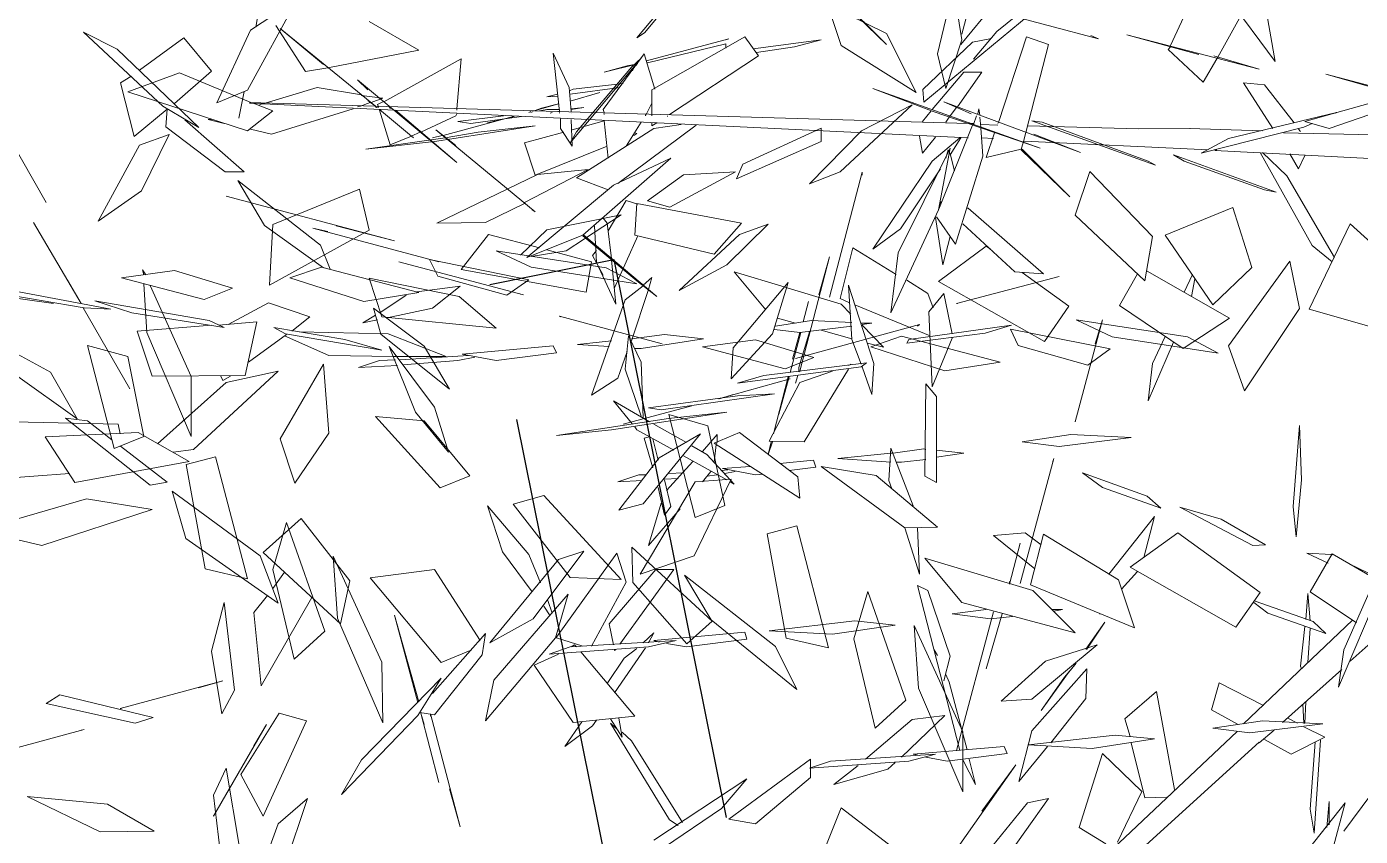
# Model space of a CAD drawing. Header units: metres. Extents: x 42 to 199, y -121 to 268.
# Drawn here: x 102.768 to 103.294, y -51.753 to -51.433 of the extents above; entities that cross this region are included whole.
import ezdxf

# ---------------------------------------------------------------- set-up
doc = ezdxf.new("R2010")
doc.units = ezdxf.units.M
doc.header["$LTSCALE"] = 0.3
doc.linetypes.add('HIDDEN', pattern=[0.375, 0.25, -0.125])
doc.layers.get('0').update_dxf_attribs({"color": 8})
doc.layers.add('A-Hidden-Above', color=8, linetype='HIDDEN')
doc.layers.add('A-LANDSCAPE', color=8, linetype='Continuous', lineweight=5)
doc.layers.add('DA HOUSE ARCH LAYOUT', color=8, linetype='Continuous', lineweight=9)

# ---------------------------------------------------------------- blocks, each defined once
blk = doc.blocks.new('02PTRX29')
at = {"color": 8, "linetype": 'Continuous', "transparency": 33554572}
for p, q in [((0.17553, 0.02151), (0.19204, 0.03795)), ((0.11803, 0.03567), (0.12467, 0.02138)), ((0.11689, 0.0334), (0.10589, 0.01847)), ((0.16357, 0.03213), (0.16206, 0.02239)), ((0.18615, 0.02872), (0.17553, 0.02353)), ((0.18369, 0.02138), (0.18615, 0.02872)), ((0.10589, 0.01847), (0.10759, 0.02834)), ((0.11613, 0.01923), (0.11196, 0.02682)), ((0.1556, 0.02733), (0.13758, 0.02252)), ((0.15826, 0.02631), (0.16224, 0.02151)), ((0.16206, 0.0234), (0.16111, 0.02695)), ((0.16642, 0.01986), (0.16452, 0.02783)), ((0.18065, 0.02644), (0.17553, 0.02151)), ((0.26832, 0.02568), (0.2594, 0.02049)), ((0.26718, 0.0105), (0.28426, 0.02442)), ((0.28426, 0.02442), (0.27648, 0.01796)), ((0.27971, 0.0167), (0.28502, 0.02492)), ((0.13245, 0.02328), (0.10873, 0.01708)), ((0.11955, 0.01974), (0.13245, 0.02328)), ((0.13758, 0.02252), (0.1389, 0.02315)), ((0.14649, 0.02151), (0.15048, 0.0229)), ((0.15048, 0.0229), (0.15541, 0.00772)), ((0.16206, 0.02239), (0.1649, 0.01366)), ((0.17553, 0.02353), (0.17021, 0.0129)), ((0.19944, 0.02075), (0.18729, 0.02239)), ((0.18729, 0.02239), (0.19204, 0.02113)), ((0.20096, 0.0229), (0.19849, 0.01948)), ((0.21765, 0.01341), (0.20096, 0.0229)), ((0.2038, 0.02252), (0.20437, 0.02239)), ((0.2186, 0.0186), (0.2038, 0.02252)), ((0.21841, 0.01822), (0.20437, 0.02163)), ((0.20437, 0.02163), (0.20437, 0.02087)), ((0.10873, 0.01708), (0.11689, 0.01948)), ((0.11632, 0.01898), (0.11613, 0.01923)), ((0.12505, 0.02062), (0.11879, 0.0148)), ((0.12505, 0.02062), (0.12467, 0.02113)), ((0.15105, 0.00392), (0.14649, 0.02151)), ((0.1649, 0.01366), (0.16642, 0.01986)), ((0.17021, 0.0129), (0.18369, 0.02138)), ((0.19204, 0.02113), (0.19887, 0.02011)), ((0.19849, 0.01948), (0.21443, 0.00898)), ((0.21709, 0.01354), (0.21898, 0.01986)), ((0.22638, 0.00987), (0.21898, 0.01986)), ((0.2353, 0.01999), (0.23246, 0.01379)), ((0.23416, 0.00949), (0.2353, 0.01999)), ((0.2594, 0.02049), (0.27572, 0.01733)), ((0.11879, 0.0148), (0.11632, 0.01898)), ((0.22012, 0.01809), (0.22202, 0.01771)), ((0.22619, 0.01657), (0.22012, 0.01809)), ((0.22031, 0.01784), (0.22069, 0.01784)), ((0.22069, 0.01784), (0.22107, 0.01683)), ((0.22202, 0.01771), (0.22619, 0.01657)), ((0.25257, 0.00999), (0.25181, 0.01898)), ((0.25181, 0.01898), (0.26566, 0.01126)), ((0.27572, 0.01733), (0.27971, 0.0167)), ((0.07571, 0.01063), (0.09678, 0.01619)), ((0.09678, 0.01619), (0.08881, 0.01392)), ((0.11158, 0.01467), (0.10627, 0.00645)), ((0.11158, 0.01467), (0.10778, 0.0143)), ((0.16168, 0.01657), (0.15845, 0.01657)), ((0.15845, 0.01657), (0.16281, 0.01037)), ((0.16737, 0.00987), (0.16168, 0.01657)), ((0.22278, 0.01455), (0.2317, 0.01354)), ((0.25257, 0.00038), (0.27041, 0.01518)), ((0.27041, 0.01518), (0.26851, 0.01341)), ((0.28919, 0.01101), (0.30229, 0.01645)), ((0.31159, 0.01303), (0.30229, 0.01645)), ((0.3262, -0.00683), (0.33891, 0.01543)), ((0.10057, 0.00772), (0.08349, 0.01252)), ((0.10247, 0.00746), (0.10778, 0.0143)), ((0.17799, 0.01366), (0.14801, 0.00291)), ((0.16718, 0.00949), (0.17799, 0.01366)), ((0.21765, 0.00873), (0.21765, 0.01341)), ((0.22335, 0.01379), (0.23227, 0.01265)), ((0.23227, 0.01139), (0.22695, 0.0129)), ((0.23227, 0.01328), (0.2317, 0.01354)), ((0.23246, 0.01379), (0.23208, 0.00949)), ((0.23454, 0.01265), (0.23644, 0.01214)), ((0.23644, 0.01214), (0.23454, 0.01227)), ((0.26642, 0.01189), (0.2668, 0.01202)), ((0.2668, 0.01202), (0.26965, 0.0124)), ((0.26965, 0.01252), (0.27762, 0.01379)), ((0.26965, 0.0124), (0.26965, 0.01252)), ((0.28692, 0.01101), (0.27762, 0.01379)), ((0.29014, 0.00607), (0.31159, 0.01303)), ((0.09621, 0.00645), (0.08444, 0.0105)), ((0.16528, 0.01126), (0.1408, 0.00215)), ((0.15902, 0.00999), (0.15883, 0.00886)), ((0.15921, 0.00911), (0.15902, 0.00999)), ((0.16035, 0.00911), (0.16528, 0.01126)), ((0.16092, 0.00734), (0.28976, 0.01113)), ((0.28976, 0.01101), (0.16092, 0.00481)), ((0.16281, 0.01037), (0.163, 0.01025)), ((0.163, 0.01025), (0.16414, 0.00873)), ((0.16908, 0.00772), (0.16756, 0.00961)), ((0.2186, 0.00911), (0.21765, 0.01101)), ((0.22619, 0.00936), (0.22638, 0.00987)), ((0.2298, 0.01025), (0.23208, 0.00987)), ((0.23208, 0.00999), (0.2298, 0.01025)), ((0.23644, 0.00987), (0.23416, 0.00987)), ((0.23416, 0.00987), (0.23416, 0.00949)), ((0.23435, 0.01088), (0.23739, 0.01012)), ((0.23872, 0.00961), (0.23435, 0.01088)), ((0.23777, 0.00961), (0.23644, 0.00987)), ((0.23739, 0.01012), (0.23872, 0.00961)), ((0.25257, 0.00987), (0.25257, 0.00999)), ((0.25257, 0.00974), (0.25257, 0.00987)), ((0.25788, 0.00493), (0.26358, 0.00974)), ((0.26642, 0.00987), (0.26035, 0.00481)), ((0.26434, 0.01012), (0.26434, 0.01025)), ((0.26453, 0.01012), (0.26434, 0.01012)), ((0.26472, 0.01025), (0.26453, 0.01012)), ((0.26642, 0.00974), (0.26453, 0.00354)), ((0.26585, 0.01189), (0.26642, 0.01189)), ((0.26585, 0.01189), (0.26794, 0.01113)), ((0.26585, 0.01126), (0.2668, 0.01075)), ((0.26661, 0.01037), (0.2668, 0.01075)), ((0.26661, 0.01037), (0.26661, 0.01025)), ((0.26699, 0.01025), (0.26661, 0.01037)), ((0.26718, 0.01037), (0.26699, 0.01025)), ((0.26851, 0.01151), (0.26718, 0.0105)), ((0.26718, 0.0105), (0.26718, 0.01037)), ((0.26984, 0.0105), (0.26813, 0.01113)), ((0.27003, 0.0105), (0.26984, 0.0105)), ((0.27041, 0.01037), (0.27003, 0.0105)), ((0.27117, 0.00999), (0.28578, 0.00544)), ((0.28559, 0.00961), (0.28881, 0.01088)), ((0.28559, 0.00961), (0.29014, 0.00607)), ((0.2873, 0.01088), (0.28692, 0.01101)), ((0.28749, 0.01088), (0.2873, 0.01088)), ((0.28806, 0.01063), (0.28749, 0.01088)), ((0.28881, 0.01088), (0.28919, 0.01101)), ((0.09488, 0.00936), (0.09507, 0.00923)), ((0.09488, 0.00936), (0.11424, 0.00468)), ((0.09621, 0.00645), (0.10057, 0.00772)), ((0.10076, 0.0067), (0.09924, 0.00734)), ((0.14953, 0.00784), (0.12733, -0.00013)), ((0.12866, 0.00063), (0.14763, 0.00759)), ((0.14763, 0.00759), (0.14953, 0.00784)), ((0.14801, 0.00291), (0.16718, 0.00949)), ((0.15541, 0.00772), (0.1556, 0.00734)), ((0.15864, 0.00721), (0.1556, 0.00708)), ((0.15864, 0.0067), (0.15883, 0.00848)), ((0.1594, 0.00873), (0.15997, 0.00721)), ((0.15997, 0.00721), (0.16016, 0.00734)), ((0.16016, 0.00734), (0.15997, 0.00734)), ((0.15997, 0.00734), (0.16054, 0.00734)), ((0.15997, 0.00721), (0.16016, 0.00708)), ((0.16054, 0.00734), (0.16073, 0.00746)), ((0.16414, 0.00873), (0.16433, 0.00848)), ((0.16433, 0.00848), (0.1649, 0.00759)), ((0.21234, 0.00721), (0.21728, 0.00645)), ((0.21481, 0.00873), (0.21481, 0.0086)), ((0.21671, 0.00746), (0.21765, 0.00696)), ((0.21765, 0.00696), (0.21765, 0.00746)), ((0.21879, 0.00886), (0.2186, 0.00911)), ((0.21879, 0.00873), (0.21879, 0.00886)), ((0.22221, 0.00329), (0.21955, 0.00759)), ((0.22619, 0.00784), (0.22543, 0.00114)), ((0.22619, 0.00911), (0.22619, 0.00898)), ((0.23189, 0.0062), (0.22619, 0.00784)), ((0.23208, 0.0081), (0.23189, 0.00329)), ((0.23208, 0.00923), (0.23208, 0.00923)), ((0.23397, 0.00645), (0.23397, 0.00822)), ((0.23416, 0.00949), (0.23435, 0.00949)), ((0.23416, 0.00923), (0.23416, 0.00936)), ((0.23549, 0.00936), (0.23587, 0.00923)), ((0.23891, 0.00949), (0.23929, 0.00936)), ((0.23929, 0.00949), (0.23967, 0.00936)), ((0.241, 0.0086), (0.2501, 0.00734)), ((0.24232, 0.0086), (0.24707, 0.00746)), ((0.24251, 0.0086), (0.25504, 0.00519)), ((0.25238, 0.00772), (0.24422, 0.00873)), ((0.2501, 0.00734), (0.25238, 0.00772)), ((0.25276, 0.00873), (0.25257, 0.00911)), ((0.25276, 0.00873), (0.25902, 0.00582)), ((0.29432, 0.00734), (0.29716, 0.0081)), ((0.29716, 0.0081), (0.29659, 0.0081)), ((0.00873, 0.00354), (0.10437, 0.00569)), ((0.11917, 0.00202), (0.10076, 0.0067)), ((0.10133, 0.00595), (0.10171, 0.00633)), ((0.10816, 0.00607), (0.12126, 0.00645)), ((0.12108, 0.00645), (0.13034, 0.00641)), ((0.15029, 0.00696), (0.13034, 0.00641)), ((0.1408, 0.00215), (0.14915, 0.00544)), ((0.15617, 0.00569), (0.15769, 0.00127)), ((0.15636, 0.00468), (0.15845, 0.00481)), ((0.15826, 0.00152), (0.15864, 0.00658)), ((0.16016, 0.00708), (0.16604, -0.00772)), ((0.16414, 0.00177), (0.16224, 0.00481)), ((0.16243, 0.00481), (0.16737, 0.00063)), ((0.1668, 0.00493), (0.16908, 0.00202)), ((0.16965, 0.00506), (0.16908, 0.00202)), ((0.20968, 0.00708), (0.22373, -0.00342)), ((0.23113, -0.0024), (0.21728, 0.00645)), ((0.22069, 0.00569), (0.22031, 0.00557)), ((0.22031, 0.00557), (0.22088, 0.00519)), ((0.23397, 0.00645), (0.23189, 0.00329)), ((0.2334, 0.00582), (0.24043, 0.00392)), ((0.23853, 0.00696), (0.25694, 0.00405)), ((0.23853, 0.00696), (0.24878, 0.00582)), ((0.25637, 0.0062), (0.23853, -0.00848)), ((0.25466, 0.00481), (0.24878, 0.00582)), ((0.25788, 0.00493), (0.25257, 0.00038)), ((0.25276, 0.00342), (0.25637, 0.0062)), ((0.26889, 0.00278), (0.25466, 0.00481)), ((0.25504, 0.00519), (0.25523, 0.00519)), ((0.25523, 0.00519), (0.25694, 0.00481)), ((0.26073, 0.00506), (0.25921, 0.00582)), ((0.26453, 0.00354), (0.26073, 0.00506)), ((0.28578, 0.00544), (0.28957, 0.00633)), ((0.1167, 0.00253), (0.01101, -0.00304)), ((0.11424, 0.00468), (0.11917, 0.00202)), ((0.11632, 0.00266), (0.1167, 0.00253)), ((0.15086, 0.00417), (0.11784, 0.00266)), ((0.15124, 0.00278), (0.1427, -0.00582)), ((0.1427, -0.00582), (0.15143, 0.00266)), ((0.15105, 0.00392), (0.15143, 0.00278)), ((0.15143, 0.00266), (0.15124, 0.00278)), ((0.15143, 0.00278), (0.15769, 0.00127)), ((0.16623, -0.0081), (0.16414, 0.00291)), ((0.16414, 0.00291), (0.17344, -0.01581)), ((0.16433, 0.00228), (0.16452, 0.00266)), ((0.16452, 0.00266), (0.1649, 0.00114)), ((0.23853, -0.0019), (0.22562, 0.00329)), ((0.23853, -0.0019), (0.24043, 0.00392)), ((0.26889, 0.00278), (0.25712, 0.00405)), ((0.10854, 0.00215), (0.09924, -0.01455)), ((0.10057, 0.00164), (0.10171, -0.00076)), ((0.10171, -0.00076), (0.10323, 0.0019)), ((0.10816, 0.00215), (0.1038, -0.00202)), ((0.1241, 0.00177), (0.1057, -0.00493)), ((0.10778, -0.00455), (0.12221, 0.00063)), ((0.12221, 0.00063), (0.1241, 0.00177)), ((0.12733, -0.00013), (0.12866, 0.00063)), ((0.15826, 0.00152), (0.16319, -0.0143)), ((0.16338, -0.00114), (0.16414, 0.0019)), ((0.16414, 0.0019), (0.16433, 0.00228)), ((0.16737, 0.00063), (0.17799, -0.01518)), ((0.21424, 0.00114), (0.22999, -0.01265)), ((0.21424, 0.00114), (0.22449, -0.00367)), ((-0.48256, -0.00038), (-0.46757, -0.01834)), ((-0.4689, -0.01746), (-0.4818, -0.00202)), ((0.09526, -0.0167), (0.1038, -0.00202)), ((0.1279, -0.0129), (0.13909, -0.00127)), ((0.14175, -0.00911), (0.13909, -0.00127)), ((0.17306, -0.01151), (0.16585, -0.00076)), ((0.18578, -0.02378), (0.17989, -0.00139)), ((0.17989, -0.00139), (0.17989, -0.0019)), ((0.24043, -0.00683), (0.22904, -0.00089)), ((0.22904, -0.00089), (0.23815, -0.00177)), ((0.25618, -0.0105), (0.23815, -0.00177)), ((0.23815, -0.00177), (0.23853, -0.0019)), ((0.1057, -0.00493), (0.10778, -0.00455)), ((0.22449, -0.00367), (0.24005, -0.0167)), ((0.22543, -0.00455), (0.23113, -0.0024)), ((0.26832, -0.01177), (0.27003, -0.00443)), ((0.27003, -0.00443), (0.28559, -0.01075)), ((-0.53209, -0.0172), (-0.5467, -0.00531)), ((0.16585, -0.0067), (0.16566, -0.0067)), ((0.16585, -0.00708), (0.16585, -0.0067)), ((0.16585, -0.00708), (0.16585, -0.00708)), ((0.22031, -0.00696), (0.20153, -0.0105)), ((0.22012, -0.00708), (0.22221, -0.00645)), ((0.22069, -0.01265), (0.22031, -0.00696)), ((0.22221, -0.00645), (0.22543, -0.01189)), ((0.24043, -0.00696), (0.24745, -0.01037)), ((0.26377, -0.01366), (0.29394, -0.00569)), ((0.11348, -0.00772), (0.11006, -0.01847)), ((0.12562, -0.01265), (0.11348, -0.00772)), ((0.14175, -0.00911), (0.12923, -0.02087)), ((0.14744, -0.01961), (0.16092, -0.00784)), ((0.16092, -0.00784), (0.16111, -0.00784)), ((0.16661, -0.00936), (0.16319, -0.0143)), ((0.16547, -0.01796), (0.1668, -0.00949)), ((0.16604, -0.00772), (0.16623, -0.0081)), ((0.17477, -0.02657), (0.16623, -0.0081)), ((0.23853, -0.00848), (0.2391, -0.0081)), ((-0.54328, -0.00974), (-0.51899, -0.02986)), ((-0.39831, -0.01695), (-0.40666, -0.01139)), ((-0.39774, -0.0277), (-0.40666, -0.01139)), ((-0.40039, -0.00961), (-0.39926, -0.01645)), ((0.08558, -0.01683), (0.09241, -0.01063)), ((0.09241, -0.01063), (0.09981, -0.02593)), ((0.16187, -0.01063), (0.15257, -0.01923)), ((0.17799, -0.01518), (0.17306, -0.01151)), ((0.20153, -0.0105), (0.20646, -0.01607)), ((0.22562, -0.0105), (0.22487, -0.01683)), ((0.22638, -0.00961), (0.22562, -0.0105)), ((0.22752, -0.01758), (0.2279, -0.01101)), ((0.25618, -0.0105), (0.24745, -0.01037)), ((0.27838, -0.01139), (0.2558, -0.01746)), ((0.26377, -0.01366), (0.2742, -0.01101)), ((0.28616, -0.02163), (0.26832, -0.01177)), ((0.27572, -0.01202), (0.27838, -0.01139)), ((0.28559, -0.01075), (0.28616, -0.02163)), ((0.31994, -0.02492), (0.32847, -0.01037)), ((0.11708, -0.02517), (0.12562, -0.01265)), ((0.12923, -0.02087), (0.1279, -0.0129)), ((0.16414, -0.0129), (0.16547, -0.01796)), ((0.20646, -0.01607), (0.22069, -0.01265)), ((0.21671, -0.02366), (0.2298, -0.01265)), ((0.2243, -0.02214), (0.22012, -0.01278)), ((0.22999, -0.01278), (0.22031, -0.02087)), ((0.22999, -0.01265), (0.24005, -0.0167)), ((0.24688, -0.01252), (0.23777, -0.01493)), ((0.25181, -0.01885), (0.24688, -0.01252)), ((0.09924, -0.01455), (0.09564, -0.01746)), ((0.15693, -0.01518), (0.15769, -0.01467)), ((0.16623, -0.021), (0.15769, -0.01467)), ((0.17344, -0.01581), (0.17477, -0.02657)), ((0.17382, -0.01974), (0.1816, -0.01493)), ((0.18388, -0.02404), (0.1816, -0.01493)), ((0.19109, -0.03707), (0.18578, -0.01657)), ((0.18578, -0.01657), (0.18767, -0.0234)), ((0.22828, -0.01632), (0.22638, -0.01986)), ((0.22828, -0.01632), (0.22752, -0.01543)), ((0.23644, -0.01531), (0.22847, -0.01746)), ((-0.52791, -0.02214), (-0.53209, -0.0172)), ((-0.52772, -0.0191), (-0.53114, -0.01847)), ((-0.5188, -0.02758), (-0.52772, -0.0191)), ((-0.46757, -0.01834), (-0.4689, -0.01746)), ((-0.39223, -0.02998), (-0.39831, -0.01695)), ((-0.38635, -0.01834), (-0.39129, -0.02429)), ((-0.37838, -0.02416), (-0.38635, -0.01834)), ((-0.36832, -0.01733), (-0.38256, -0.03061)), ((-0.3744, -0.02037), (-0.36832, -0.01733)), ((0.10152, -0.02581), (0.10323, -0.01733)), ((0.10323, -0.01733), (0.11424, -0.03251)), ((0.11006, -0.01847), (0.11708, -0.02517)), ((0.12885, -0.0191), (0.11405, -0.02758)), ((0.22487, -0.01708), (0.22411, -0.02505)), ((0.22411, -0.02505), (0.22752, -0.01758)), ((0.22487, -0.01683), (0.22487, -0.01708)), ((0.22847, -0.01746), (0.22942, -0.0229)), ((0.22942, -0.0229), (0.25181, -0.01885)), ((0.24062, -0.0234), (0.26301, -0.01746)), ((-0.38901, -0.03441), (-0.3744, -0.02037)), ((0.12088, -0.02366), (0.12031, -0.02049)), ((0.12221, -0.0229), (0.12069, -0.01974)), ((0.13378, -0.0253), (0.13055, -0.01961)), ((0.15124, -0.01936), (0.14289, -0.02543)), ((0.163, -0.02492), (0.1446, -0.02011)), ((0.16623, -0.021), (0.14725, -0.03175)), ((0.14744, -0.01961), (0.15257, -0.01923)), ((0.17192, -0.02075), (0.16813, -0.02315)), ((0.19602, -0.03036), (0.19318, -0.02113)), ((0.19318, -0.02113), (0.20304, -0.03289)), ((0.19374, -0.02201), (0.20285, -0.01923)), ((0.20285, -0.01923), (0.19716, -0.02606)), ((0.22031, -0.02087), (0.21671, -0.02366)), ((0.21822, -0.02239), (0.21765, -0.02024)), ((0.21765, -0.02024), (0.21917, -0.02163)), ((0.26832, -0.02037), (0.25219, -0.02366)), ((0.26604, -0.02733), (0.26832, -0.02037)), ((0.35352, -0.01986), (0.31937, -0.02568)), ((0.3224, -0.02075), (0.31994, -0.02492)), ((-0.46662, -0.02353), (-0.46833, -0.02201)), ((-0.46833, -0.02201), (-0.45561, -0.03719)), ((-0.45675, -0.03517), (-0.46662, -0.02353)), ((0.16376, -0.03036), (0.16528, -0.02315)), ((0.16794, -0.02644), (0.16528, -0.02315)), ((0.16813, -0.02315), (0.16718, -0.02568)), ((0.17781, -0.03567), (0.18236, -0.02163)), ((0.18236, -0.02163), (0.18179, -0.03137)), ((0.18369, -0.02505), (0.19337, -0.02214)), ((0.19337, -0.02214), (0.19374, -0.02201)), ((0.21822, -0.02239), (0.22126, -0.03163)), ((0.21917, -0.02176), (0.2224, -0.02429)), ((0.24062, -0.0234), (0.24118, -0.02328)), ((0.25219, -0.02366), (0.24555, -0.02935)), ((0.31462, -0.02593), (0.33398, -0.02227)), ((0.33379, -0.02366), (0.32487, -0.02492)), ((-0.38464, -0.03011), (-0.39129, -0.02429)), ((-0.37686, -0.0253), (-0.37497, -0.02644)), ((0.09981, -0.02593), (0.08824, -0.02922)), ((0.11139, -0.04061), (0.10152, -0.02581)), ((0.13378, -0.0253), (0.1224, -0.03302)), ((0.14725, -0.03175), (0.14289, -0.02543)), ((0.163, -0.02492), (0.16281, -0.02492)), ((0.18122, -0.02517), (0.16775, -0.03074)), ((0.18198, -0.02682), (0.18369, -0.02505)), ((0.18217, -0.0248), (0.18388, -0.02404)), ((0.18957, -0.02454), (0.19052, -0.02821)), ((0.2224, -0.02429), (0.22847, -0.04137)), ((0.27895, -0.02733), (0.28635, -0.0248)), ((0.28635, -0.0248), (0.29356, -0.02872)), ((0.29697, -0.02796), (0.31747, -0.02442)), ((0.31747, -0.02442), (0.31083, -0.02657)), ((0.31121, -0.04023), (0.31956, -0.02568)), ((0.31937, -0.02568), (0.31462, -0.02593)), ((-0.51899, -0.02986), (-0.5188, -0.02758)), ((-0.39223, -0.02998), (-0.39774, -0.0277)), ((-0.39622, -0.03277), (-0.39717, -0.02796)), ((-0.37743, -0.03605), (-0.37497, -0.02644)), ((0.11405, -0.02758), (0.1224, -0.03302)), ((0.13815, -0.03213), (0.13682, -0.02783)), ((0.14175, -0.04617), (0.13682, -0.02783)), ((0.16794, -0.02644), (0.16737, -0.03985)), ((0.18008, -0.02846), (0.17818, -0.02846)), ((0.17989, -0.02872), (0.17818, -0.02846)), ((0.189, -0.02796), (0.18179, -0.02834)), ((0.189, -0.02796), (0.19545, -0.02897)), ((0.19507, -0.02758), (0.19185, -0.02846)), ((0.21576, -0.03213), (0.23416, -0.0272)), ((0.23416, -0.0272), (0.23397, -0.02733)), ((0.24555, -0.02935), (0.26604, -0.02733)), ((0.27895, -0.02733), (0.28217, -0.02986)), ((0.29527, -0.02884), (0.28844, -0.02821)), ((0.28844, -0.02821), (0.29052, -0.03783)), ((0.31083, -0.02657), (0.29432, -0.02922)), ((0.29432, -0.02922), (0.29697, -0.02796)), ((-0.51691, -0.03036), (-0.504, -0.04238)), ((-0.5078, -0.03504), (-0.51691, -0.03036)), ((-0.38256, -0.03061), (-0.38901, -0.03441)), ((0.1279, -0.03567), (0.12562, -0.03087)), ((0.17154, -0.03137), (0.15314, -0.02884)), ((0.15314, -0.02884), (0.15788, -0.03024)), ((0.15788, -0.03024), (0.17192, -0.03201)), ((0.16376, -0.03112), (0.16376, -0.03099)), ((0.19185, -0.03479), (0.16965, -0.02872)), ((0.16965, -0.02872), (0.17002, -0.02897)), ((0.17989, -0.02884), (0.1761, -0.03277)), ((0.19109, -0.03011), (0.18179, -0.02897)), ((0.18179, -0.03125), (0.18729, -0.02973)), ((0.19128, -0.03643), (0.18938, -0.02998)), ((0.1928, -0.03732), (0.1909, -0.03011)), ((0.1909, -0.03011), (0.19109, -0.03011)), ((0.19564, -0.0296), (0.19109, -0.03011)), ((0.19109, -0.03011), (0.19242, -0.03492)), ((0.20342, -0.03846), (0.19602, -0.03036)), ((0.20836, -0.03125), (0.21538, -0.03049)), ((0.21538, -0.03049), (0.22126, -0.03125)), ((0.21955, -0.03542), (0.22183, -0.03074)), ((0.22183, -0.03074), (0.2224, -0.03669)), ((0.2649, -0.03036), (0.25447, -0.03441)), ((0.28084, -0.02998), (0.2649, -0.03036)), ((0.26604, -0.03327), (0.28331, -0.03036)), ((0.2854, -0.02922), (0.27269, -0.03137)), ((0.27553, -0.03428), (0.2835, -0.03074)), ((0.28995, -0.03542), (0.28312, -0.03049)), ((0.2854, -0.02922), (0.28331, -0.03036)), ((0.30988, -0.02986), (0.29659, -0.02884)), ((0.30722, -0.03795), (0.30988, -0.02986)), ((-0.39717, -0.04238), (-0.38654, -0.03302)), ((-0.37743, -0.03605), (-0.38332, -0.03112)), ((-0.38313, -0.03428), (-0.38332, -0.03112)), ((0.11424, -0.03251), (0.11139, -0.04061)), ((0.1241, -0.03188), (0.12866, -0.04238)), ((0.16737, -0.03985), (0.16376, -0.03112)), ((0.17192, -0.03201), (0.17154, -0.03137)), ((0.1761, -0.03277), (0.17894, -0.03201)), ((0.18179, -0.03137), (0.18008, -0.0358)), ((0.20304, -0.03289), (0.20342, -0.03846)), ((0.21955, -0.03302), (0.20836, -0.03125)), ((0.22069, -0.03302), (0.21955, -0.03302)), ((0.22487, -0.03163), (0.23094, -0.03226)), ((0.23094, -0.03226), (0.22525, -0.03264)), ((0.2353, -0.03251), (0.23473, -0.03378)), ((0.25162, -0.03403), (0.2353, -0.03251)), ((0.25656, -0.04352), (0.26472, -0.03264)), ((0.26472, -0.03264), (0.25997, -0.0444)), ((0.27269, -0.03137), (0.26604, -0.03327)), ((-0.4985, -0.04453), (-0.5078, -0.03504)), ((-0.48654, -0.04099), (-0.50059, -0.03454)), ((-0.50059, -0.03454), (-0.50059, -0.03694)), ((-0.45561, -0.03719), (-0.45675, -0.03517)), ((-0.38313, -0.03428), (-0.39375, -0.04238)), ((-0.38369, -0.03567), (-0.37876, -0.0458)), ((-0.37838, -0.03757), (-0.38369, -0.03567)), ((0.12866, -0.04238), (0.1279, -0.03567)), ((0.17818, -0.04124), (0.17781, -0.03567)), ((0.19754, -0.03783), (0.17913, -0.03555)), ((0.17913, -0.03555), (0.18008, -0.03631)), ((0.18236, -0.03605), (0.18198, -0.0358)), ((0.18198, -0.0358), (0.18198, -0.03593)), ((0.21955, -0.03542), (0.21917, -0.04542)), ((0.22373, -0.03833), (0.22202, -0.03352)), ((0.23473, -0.03378), (0.24555, -0.03517)), ((0.24555, -0.03517), (0.25162, -0.03403)), ((0.24934, -0.03454), (0.25238, -0.03517)), ((0.25048, -0.03428), (0.26282, -0.03504)), ((0.25238, -0.03517), (0.26225, -0.03593)), ((0.25447, -0.03441), (0.26339, -0.03441)), ((0.26339, -0.03441), (0.26396, -0.03441)), ((0.26358, -0.03504), (0.26642, -0.03517)), ((0.26396, -0.03441), (0.27553, -0.03428)), ((0.27022, -0.03643), (0.26642, -0.03517)), ((0.27648, -0.0358), (0.27553, -0.0482)), ((0.28426, -0.04921), (0.27648, -0.0358)), ((-0.50059, -0.03694), (-0.48541, -0.04364)), ((-0.37098, -0.05124), (-0.37838, -0.03757)), ((0.17989, -0.03631), (0.17818, -0.04124)), ((0.20228, -0.03922), (0.18008, -0.03631)), ((0.19033, -0.04972), (0.18236, -0.03669)), ((0.18521, -0.03707), (0.19109, -0.03909)), ((0.19128, -0.03719), (0.19109, -0.03707)), ((0.19128, -0.03643), (0.19128, -0.03719)), ((0.19147, -0.03783), (0.19185, -0.03922)), ((0.19488, -0.04478), (0.19299, -0.03808)), ((0.19318, -0.03808), (0.19583, -0.04833)), ((0.20228, -0.03922), (0.19754, -0.03783)), ((0.21955, -0.04516), (0.2224, -0.03669)), ((0.27022, -0.03643), (0.2632, -0.03605)), ((0.28464, -0.03707), (0.29982, -0.05111)), ((0.29394, -0.03909), (0.28464, -0.03707)), ((0.29052, -0.03783), (0.30722, -0.03795)), ((0.29318, -0.03795), (0.29451, -0.03871)), ((0.29451, -0.03871), (0.29489, -0.03795)), ((0.16661, -0.04162), (0.16851, -0.03934)), ((0.16851, -0.03934), (0.1687, -0.05592)), ((0.19109, -0.03909), (0.19659, -0.04959)), ((0.2057, -0.042), (0.1928, -0.03846)), ((0.22847, -0.04137), (0.22373, -0.03833)), ((0.30627, -0.0501), (0.29394, -0.03909)), ((-0.504, -0.04238), (-0.4985, -0.04453)), ((-0.48541, -0.04364), (-0.48654, -0.04099)), ((-0.47592, -0.04289), (-0.48522, -0.04238)), ((-0.47345, -0.04871), (-0.48522, -0.04238)), ((-0.47592, -0.04289), (-0.46947, -0.04757)), ((-0.39375, -0.04238), (-0.39717, -0.04238)), ((0.16661, -0.05705), (0.16661, -0.04162)), ((0.21595, -0.04402), (0.19564, -0.04111)), ((0.19564, -0.04111), (0.20228, -0.04149)), ((0.20228, -0.04149), (0.21822, -0.04364)), ((0.20304, -0.04124), (0.20551, -0.042)), ((0.22449, -0.04238), (0.21803, -0.04617)), ((0.22449, -0.04238), (0.22107, -0.04655)), ((-0.39603, -0.0439), (-0.41083, -0.05554)), ((-0.39603, -0.0439), (-0.40077, -0.05199)), ((0.20418, -0.0444), (0.21462, -0.04554)), ((0.22487, -0.04757), (0.20418, -0.0444)), ((0.22278, -0.04655), (0.21044, -0.04327)), ((0.21822, -0.04364), (0.21595, -0.04402)), ((0.25656, -0.04352), (0.25409, -0.05161)), ((0.25409, -0.05161), (0.25997, -0.0444)), ((-0.46947, -0.04757), (-0.47345, -0.04871)), ((-0.37098, -0.05124), (-0.37876, -0.0458)), ((0.10152, -0.04681), (0.10114, -0.05655)), ((0.10266, -0.06136), (0.10152, -0.04681)), ((0.14175, -0.04605), (0.14175, -0.04617)), ((0.21728, -0.04655), (0.21139, -0.04984)), ((0.21367, -0.05124), (0.22031, -0.04757)), ((0.21462, -0.04554), (0.23473, -0.04858)), ((0.22031, -0.04757), (0.22069, -0.04706)), ((0.23473, -0.04858), (0.22487, -0.04757)), ((0.31291, -0.04833), (0.31329, -0.04655)), ((0.31329, -0.04655), (0.33531, -0.04605)), ((-0.45485, -0.05655), (-0.46472, -0.0501)), ((-0.46472, -0.0501), (-0.45144, -0.05275)), ((0.13169, -0.04896), (0.14251, -0.04845)), ((0.1446, -0.0506), (0.13169, -0.04896)), ((0.14251, -0.04845), (0.15124, -0.04972)), ((0.15124, -0.04972), (0.1446, -0.0506)), ((0.19659, -0.04959), (0.19033, -0.04972)), ((0.20646, -0.04997), (0.19109, -0.05984)), ((0.19147, -0.05604), (0.2019, -0.04807)), ((0.19678, -0.05199), (0.19602, -0.04972)), ((0.19621, -0.04972), (0.19678, -0.05199)), ((0.20646, -0.04997), (0.2019, -0.04807)), ((0.20855, -0.05149), (0.20589, -0.04845)), ((0.20589, -0.04845), (0.20589, -0.04984)), ((0.20589, -0.04984), (0.20608, -0.05022)), ((0.20893, -0.04833), (0.21633, -0.05263)), ((0.21917, -0.06085), (0.20893, -0.04833)), ((0.21746, -0.04921), (0.21652, -0.05301)), ((0.21746, -0.0544), (0.21898, -0.04908)), ((0.21898, -0.04908), (0.21803, -0.04883)), ((0.27553, -0.0482), (0.2816, -0.05718)), ((0.28426, -0.04921), (0.2816, -0.05718)), ((0.30969, -0.04807), (0.30058, -0.05326)), ((0.32639, -0.04883), (0.30969, -0.04807)), ((0.32107, -0.05705), (0.32639, -0.04883)), ((-0.4837, -0.05908), (-0.4911, -0.05174)), ((-0.4911, -0.05174), (-0.48598, -0.05364)), ((-0.40077, -0.05199), (-0.4114, -0.05958)), ((0.16168, -0.05174), (0.16661, -0.05124)), ((0.16661, -0.0525), (0.16168, -0.05174)), ((0.16889, -0.05098), (0.16851, -0.05111)), ((0.17439, -0.05174), (0.16889, -0.05098)), ((0.17477, -0.05086), (0.17078, -0.06123)), ((0.17477, -0.05174), (0.17439, -0.05174)), ((0.17515, -0.05667), (0.17477, -0.05086)), ((0.18426, -0.05275), (0.17477, -0.05174)), ((0.20779, -0.05199), (0.20285, -0.05731)), ((0.20418, -0.05655), (0.21196, -0.05225)), ((0.20608, -0.05022), (0.20646, -0.05339)), ((0.21044, -0.05048), (0.20779, -0.05199)), ((0.29982, -0.05111), (0.30343, -0.05161)), ((-0.48598, -0.05364), (-0.47516, -0.06363)), ((-0.45144, -0.05275), (-0.4467, -0.05731)), ((0.15162, -0.07514), (0.14555, -0.05275)), ((0.14555, -0.05275), (0.14574, -0.05326)), ((0.16851, -0.05288), (0.17287, -0.05339)), ((0.18729, -0.05414), (0.1723, -0.06515)), ((0.17287, -0.05339), (0.17382, -0.05339)), ((0.17477, -0.05339), (0.18426, -0.05275)), ((0.17743, -0.05579), (0.18729, -0.05414)), ((0.18824, -0.05427), (0.18862, -0.05301)), ((0.18824, -0.05427), (0.19299, -0.0549)), ((0.19469, -0.05364), (0.18862, -0.05301)), ((0.20494, -0.05452), (0.19906, -0.05566)), ((0.20001, -0.05414), (0.20494, -0.05452)), ((0.20513, -0.0549), (0.20399, -0.05478)), ((0.215, -0.05845), (0.21025, -0.05326)), ((0.21633, -0.05263), (0.22354, -0.06199)), ((0.30058, -0.05326), (0.32107, -0.05705)), ((-0.44233, -0.05655), (-0.46207, -0.05958)), ((-0.44859, -0.05756), (-0.45485, -0.05655)), ((-0.44859, -0.05946), (-0.44233, -0.05655)), ((-0.41254, -0.05984), (-0.41083, -0.05554)), ((0.10209, -0.0668), (0.10114, -0.05655)), ((0.12885, -0.05946), (0.14042, -0.05528)), ((0.14042, -0.05528), (0.13682, -0.05794)), ((0.16642, -0.06502), (0.17743, -0.05579)), ((0.1687, -0.05592), (0.16661, -0.05705)), ((0.17458, -0.05819), (0.17515, -0.05667)), ((0.19109, -0.05984), (0.19147, -0.05604)), ((0.19906, -0.05566), (0.19773, -0.05554)), ((0.20456, -0.05541), (0.20266, -0.05503)), ((0.20285, -0.05731), (0.20361, -0.05693)), ((0.21006, -0.07021), (0.20342, -0.05642)), ((0.20987, -0.05693), (0.20342, -0.05642)), ((0.20589, -0.05566), (0.2057, -0.05566)), ((0.20779, -0.05592), (0.20589, -0.05566)), ((0.20703, -0.05503), (0.20855, -0.05693)), ((0.21974, -0.0735), (0.20987, -0.05693)), ((0.21462, -0.05541), (0.21196, -0.05528)), ((0.21538, -0.05642), (0.21291, -0.0563)), ((0.21538, -0.05655), (0.21424, -0.06136)), ((0.21993, -0.05566), (0.2186, -0.05566)), ((0.22373, -0.05693), (0.21936, -0.05667)), ((0.21993, -0.05566), (0.22373, -0.05693)), ((0.32202, -0.05541), (0.3372, -0.05655)), ((-0.47516, -0.06363), (-0.4837, -0.05908)), ((-0.46757, -0.06249), (-0.44859, -0.05946)), ((-0.46207, -0.05958), (-0.46757, -0.06249)), ((-0.44821, -0.06174), (-0.43038, -0.05807)), ((-0.43038, -0.05807), (-0.43189, -0.0611)), ((-0.41102, -0.05946), (-0.42848, -0.06401)), ((-0.41102, -0.05946), (-0.40533, -0.06136)), ((0.13682, -0.05794), (0.12638, -0.06161)), ((0.12638, -0.06161), (0.12885, -0.05946)), ((0.21538, -0.06287), (0.21652, -0.05794)), ((0.28787, -0.07021), (0.30362, -0.05857)), ((0.30362, -0.05857), (0.30115, -0.06705)), ((-0.44423, -0.06452), (-0.44821, -0.06174)), ((-0.43189, -0.0611), (-0.44423, -0.06452)), ((-0.40533, -0.06136), (-0.41861, -0.06566)), ((-0.38464, -0.06009), (-0.39508, -0.06325)), ((-0.37516, -0.06136), (-0.38996, -0.06528)), ((-0.37516, -0.06136), (-0.38464, -0.06009)), ((-0.37952, -0.06085), (-0.37895, -0.05996)), ((-0.37895, -0.05996), (-0.37914, -0.06085)), ((0.10209, -0.0668), (0.10266, -0.06136)), ((0.12296, -0.06148), (0.10987, -0.06831)), ((0.11556, -0.06363), (0.12296, -0.06148)), ((0.21822, -0.06831), (0.21253, -0.06174)), ((0.21538, -0.06287), (0.21424, -0.06136)), ((0.21822, -0.06831), (0.21595, -0.06072)), ((0.21917, -0.06085), (0.22354, -0.06199)), ((0.24707, -0.06123), (0.23967, -0.06996)), ((0.24441, -0.06945), (0.24707, -0.06123)), ((0.31899, -0.05996), (0.30722, -0.06186)), ((0.30722, -0.06186), (0.32696, -0.06831)), ((0.31899, -0.05996), (0.33853, -0.06566)), ((-0.43094, -0.0668), (-0.43588, -0.06287)), ((-0.4281, -0.06389), (-0.43588, -0.06287)), ((-0.42848, -0.06401), (-0.4281, -0.06389)), ((-0.41861, -0.06566), (-0.42848, -0.06401)), ((-0.42146, -0.06768), (-0.4262, -0.06452)), ((-0.39508, -0.06325), (-0.38996, -0.06528)), ((-0.38028, -0.06275), (-0.38768, -0.07907)), ((-0.37971, -0.07122), (-0.37914, -0.06249)), ((0.10759, -0.06819), (0.11556, -0.06363)), ((0.12942, -0.07046), (0.12752, -0.06313)), ((0.12752, -0.06313), (0.13568, -0.0735)), ((0.27174, -0.07464), (0.28047, -0.06351)), ((0.28047, -0.06351), (0.2873, -0.06958)), ((-0.43094, -0.0668), (-0.42279, -0.06857)), ((-0.42032, -0.0668), (-0.42943, -0.07363)), ((-0.42165, -0.07148), (-0.42032, -0.0668)), ((0.10854, -0.07679), (0.12334, -0.06604)), ((0.12334, -0.06604), (0.13188, -0.07224)), ((0.13397, -0.07451), (0.14744, -0.06629)), ((0.14744, -0.06629), (0.14972, -0.0754)), ((0.14782, -0.06819), (0.15067, -0.06604)), ((0.15636, -0.06654), (0.14896, -0.07249)), ((0.15067, -0.06604), (0.15636, -0.06654)), ((0.1723, -0.06515), (0.16642, -0.06502)), ((0.16965, -0.0735), (0.1723, -0.06515)), ((0.17002, -0.06515), (0.16965, -0.0735)), ((0.32696, -0.06831), (0.33853, -0.06566)), ((-0.54632, -0.06895), (-0.56624, -0.07198)), ((-0.54632, -0.06895), (-0.55277, -0.07198)), ((-0.41842, -0.06945), (-0.42108, -0.06895)), ((-0.41842, -0.06945), (-0.4207, -0.06806)), ((0.09355, -0.08704), (0.08539, -0.06844)), ((0.10987, -0.06831), (0.10759, -0.06819)), ((0.15352, -0.07527), (0.15162, -0.06793)), ((0.23891, -0.08147), (0.2298, -0.06933)), ((0.2298, -0.06933), (0.23435, -0.07084)), ((0.30115, -0.06705), (0.28464, -0.07869)), ((-0.53455, -0.07059), (-0.55239, -0.07413)), ((-0.53455, -0.07059), (-0.53588, -0.0735)), ((-0.43398, -0.08134), (-0.42165, -0.07148)), ((-0.38768, -0.08982), (-0.37971, -0.07122)), ((0.08767, -0.07401), (0.0926, -0.0716)), ((0.08786, -0.07439), (0.09564, -0.06983)), ((0.09564, -0.06983), (0.09962, -0.07666)), ((0.09583, -0.06996), (0.09564, -0.07008)), ((0.10019, -0.06971), (0.09583, -0.06996)), ((0.0964, -0.07148), (0.10019, -0.06971)), ((0.14934, -0.07641), (0.1687, -0.07059)), ((0.1687, -0.07059), (0.16206, -0.07856)), ((0.21006, -0.07021), (0.21974, -0.0735)), ((0.22221, -0.07489), (0.22392, -0.06971)), ((0.22392, -0.06971), (0.23473, -0.08476)), ((0.23435, -0.07084), (0.24669, -0.08577)), ((0.23967, -0.06996), (0.23758, -0.07502)), ((0.2391, -0.07666), (0.24441, -0.06945)), ((0.2873, -0.06958), (0.27344, -0.08236)), ((0.28464, -0.07869), (0.28787, -0.07021)), ((-0.56624, -0.07198), (-0.57175, -0.07489)), ((-0.55277, -0.07198), (-0.57175, -0.07489)), ((-0.53588, -0.0735), (-0.54841, -0.07704)), ((-0.53266, -0.07654), (-0.51501, -0.07186)), ((-0.50951, -0.07375), (-0.52279, -0.07805)), ((-0.50951, -0.07375), (-0.51501, -0.07186)), ((-0.48882, -0.07249), (-0.49926, -0.07565)), ((-0.47933, -0.07375), (-0.49414, -0.07768)), ((-0.47933, -0.07375), (-0.48882, -0.07249)), ((-0.42943, -0.07363), (-0.43398, -0.08134)), ((-0.36908, -0.0735), (-0.37629, -0.07552)), ((-0.37383, -0.09197), (-0.36908, -0.0735)), ((-0.3539, -0.07363), (-0.36244, -0.07831)), ((0.13188, -0.07224), (0.11291, -0.08299)), ((0.13055, -0.07299), (0.1334, -0.07616)), ((0.22335, -0.08602), (0.21367, -0.07261)), ((0.21367, -0.07261), (0.2169, -0.07261)), ((0.22525, -0.08236), (0.2169, -0.07261)), ((0.2484, -0.08539), (0.25656, -0.07261)), ((0.25656, -0.07261), (0.26813, -0.07413)), ((0.2835, -0.07312), (0.28559, -0.07603)), ((-0.54841, -0.07704), (-0.55239, -0.07413)), ((-0.49414, -0.07768), (-0.49926, -0.07565)), ((-0.37629, -0.07552), (-0.37914, -0.08982)), ((0.08691, -0.0759), (0.0945, -0.09374)), ((0.13112, -0.08311), (0.13397, -0.07451)), ((0.14972, -0.0754), (0.13112, -0.08311)), ((0.14175, -0.084), (0.14934, -0.07641)), ((0.15352, -0.07477), (0.15352, -0.07514)), ((0.16243, -0.10513), (0.17002, -0.07552)), ((0.16414, -0.08818), (0.16813, -0.07641)), ((0.16813, -0.07641), (0.17002, -0.07552)), ((0.22221, -0.07489), (0.22847, -0.0864)), ((0.26813, -0.07413), (0.25542, -0.08931)), ((0.27344, -0.08236), (0.27174, -0.07464)), ((-0.52279, -0.07805), (-0.53266, -0.07654)), ((-0.36719, -0.08666), (-0.36244, -0.07831)), ((-0.35618, -0.07881), (-0.36719, -0.08666)), ((0.09962, -0.07666), (0.09127, -0.08223)), ((0.10949, -0.07831), (0.09905, -0.08198)), ((0.09962, -0.08185), (0.1, -0.07692)), ((0.1, -0.07692), (0.10038, -0.0816)), ((0.10721, -0.08046), (0.10968, -0.07856)), ((0.11291, -0.08299), (0.10854, -0.07679)), ((0.16206, -0.07856), (0.14175, -0.084)), ((0.24593, -0.09248), (0.23265, -0.07704)), ((0.23265, -0.07704), (0.23492, -0.08489)), ((0.23625, -0.07818), (0.23549, -0.08046)), ((0.27857, -0.07768), (0.28768, -0.09349)), ((0.28654, -0.0773), (0.289, -0.08033)), ((0.29432, -0.07856), (0.29242, -0.09425)), ((0.29659, -0.08729), (0.29432, -0.07856)), ((-0.38768, -0.07907), (-0.38768, -0.08982)), ((0.09678, -0.08413), (0.10721, -0.08046)), ((0.1372, -0.08058), (0.13739, -0.08058)), ((0.13739, -0.08058), (0.13739, -0.08058)), ((0.14555, -0.08008), (0.14403, -0.07983)), ((0.14403, -0.07983), (0.14593, -0.07983)), ((0.15693, -0.08147), (0.15295, -0.08109)), ((0.15484, -0.08058), (0.15769, -0.09045)), ((0.163, -0.10513), (0.15636, -0.08021)), ((0.15693, -0.08147), (0.16376, -0.08058)), ((0.16376, -0.08058), (0.15769, -0.07983)), ((0.23587, -0.08096), (0.23701, -0.07919)), ((0.2594, -0.0964), (0.26377, -0.08084)), ((0.26377, -0.08084), (0.25959, -0.09652)), ((0.28768, -0.09349), (0.289, -0.08033)), ((0.09241, -0.08906), (0.0852, -0.08261)), ((0.09203, -0.08172), (0.11158, -0.10032)), ((0.09905, -0.08198), (0.09678, -0.08413)), ((0.1, -0.08931), (0.09962, -0.08324)), ((0.10057, -0.08286), (0.10133, -0.08995)), ((0.13644, -0.0821), (0.13985, -0.08691)), ((0.13966, -0.08691), (0.13644, -0.0821)), ((0.17401, -0.08261), (0.18122, -0.08185)), ((0.18521, -0.08425), (0.17401, -0.08261)), ((0.19659, -0.08362), (0.18122, -0.08185)), ((0.18521, -0.08425), (0.19659, -0.08362)), ((0.22449, -0.08615), (0.22525, -0.08236)), ((0.24669, -0.08577), (0.23891, -0.08147)), ((-0.48028, -0.08792), (-0.47326, -0.0859)), ((-0.47801, -0.10437), (-0.47326, -0.0859)), ((0.20096, -0.08387), (0.20058, -0.08514)), ((0.21139, -0.08653), (0.20058, -0.08514)), ((0.20096, -0.08387), (0.21728, -0.08539)), ((0.215, -0.0859), (0.21139, -0.08653)), ((0.21822, -0.08653), (0.21329, -0.08539)), ((0.21329, -0.08539), (0.23227, -0.08653)), ((0.21728, -0.08539), (0.21633, -0.08565)), ((0.21822, -0.08577), (0.21728, -0.084)), ((0.21728, -0.084), (0.21917, -0.08577)), ((0.22999, -0.0864), (0.23473, -0.08489)), ((0.23473, -0.08489), (0.23492, -0.08489)), ((0.23492, -0.08489), (0.24745, -0.09981)), ((0.24745, -0.08413), (0.25694, -0.09488)), ((0.24802, -0.08792), (0.24745, -0.08413)), ((-0.48028, -0.08792), (-0.48332, -0.10222)), ((-0.42943, -0.08704), (-0.43759, -0.0969)), ((-0.4207, -0.08628), (-0.43227, -0.09905)), ((-0.4207, -0.08628), (-0.42943, -0.08704)), ((-0.3651, -0.08653), (-0.38028, -0.09855)), ((-0.37345, -0.09045), (-0.36908, -0.08704)), ((-0.3651, -0.08653), (-0.36908, -0.08704)), ((0.0945, -0.09374), (0.09355, -0.08704)), ((0.13777, -0.08615), (0.14706, -0.08906)), ((0.14953, -0.09589), (0.13777, -0.08615)), ((0.13985, -0.08691), (0.13966, -0.08691)), ((0.16528, -0.0926), (0.16414, -0.08818)), ((0.16699, -0.08704), (0.16642, -0.08805)), ((0.21822, -0.08653), (0.23606, -0.0878)), ((0.21879, -0.08666), (0.2243, -0.09475)), ((0.22259, -0.08855), (0.22031, -0.08678)), ((0.23037, -0.08742), (0.22069, -0.09893)), ((0.2243, -0.08716), (0.22411, -0.08704)), ((0.2243, -0.08716), (0.2243, -0.08704)), ((0.2243, -0.08704), (0.2243, -0.08716)), ((0.23113, -0.08653), (0.23151, -0.08615)), ((0.23208, -0.08653), (0.23151, -0.08615)), ((0.23227, -0.08653), (0.23606, -0.0878)), ((0.23435, -0.0878), (0.23872, -0.08982)), ((0.25656, -0.09868), (0.24802, -0.08792)), ((0.24991, -0.08704), (0.25542, -0.08931)), ((0.2947, -0.09855), (0.29659, -0.08729)), ((-0.37914, -0.08982), (-0.37383, -0.09197)), ((0.10456, -0.10007), (0.09393, -0.09058)), ((0.10114, -0.09045), (0.10133, -0.08995)), ((0.13966, -0.09045), (0.14953, -0.10158)), ((0.13985, -0.09577), (0.13966, -0.09045)), ((0.14308, -0.09134), (0.14156, -0.08944)), ((0.14175, -0.08969), (0.14365, -0.09197)), ((0.14706, -0.08906), (0.15503, -0.09627)), ((0.22562, -0.09311), (0.22259, -0.08855)), ((0.2317, -0.10007), (0.23872, -0.08982)), ((-0.38332, -0.09804), (-0.37497, -0.09159)), ((0.10797, -0.09703), (0.11594, -0.09298)), ((0.11594, -0.09298), (0.11727, -0.09779)), ((0.14308, -0.09134), (0.14782, -0.09792)), ((0.14782, -0.09792), (0.14365, -0.09197)), ((0.16111, -0.105), (0.16433, -0.09286)), ((0.1649, -0.09146), (0.16433, -0.09286)), ((0.24745, -0.09981), (0.24593, -0.09248)), ((0.25959, -0.0988), (0.25542, -0.0921)), ((0.25542, -0.0921), (0.26965, -0.10677)), ((0.29451, -0.0926), (0.31291, -0.09754)), ((0.29887, -0.09387), (0.29451, -0.0926)), ((-0.39774, -0.11537), (-0.39204, -0.09349)), ((-0.39204, -0.09349), (-0.38673, -0.09488)), ((-0.38673, -0.09488), (-0.39015, -0.1136)), ((0.12714, -0.0945), (0.12391, -0.11208)), ((0.12714, -0.0945), (0.13283, -0.09943)), ((0.29242, -0.09425), (0.2947, -0.09855)), ((0.30703, -0.09918), (0.32373, -0.09513)), ((0.32373, -0.09513), (0.3262, -0.09665)), ((-0.43227, -0.09905), (-0.43759, -0.0969)), ((0.10038, -0.0964), (0.10057, -0.10019)), ((0.10076, -0.10019), (0.10095, -0.09678)), ((0.11727, -0.09779), (0.11253, -0.10045)), ((0.14612, -0.10374), (0.13985, -0.09577)), ((0.15503, -0.09627), (0.14953, -0.09589)), ((0.3262, -0.09665), (0.31026, -0.10019)), ((0.31291, -0.09754), (0.31272, -0.09754)), ((-0.38028, -0.09855), (-0.38332, -0.09804)), ((0.07818, -0.0988), (0.09355, -0.11955)), ((0.09735, -0.10032), (0.10816, -0.09981)), ((0.11044, -0.10196), (0.09735, -0.10032)), ((0.10057, -0.10019), (0.10076, -0.10019)), ((0.1019, -0.10019), (0.10361, -0.09931)), ((0.10816, -0.09981), (0.11708, -0.10108)), ((0.13188, -0.1026), (0.13283, -0.09943)), ((0.17097, -0.09956), (0.16509, -0.0988)), ((0.16509, -0.0988), (0.17287, -0.10627)), ((0.17932, -0.10665), (0.17097, -0.09956)), ((0.21443, -0.11752), (0.22506, -0.10019)), ((0.22069, -0.09893), (0.2317, -0.10007)), ((0.22297, -0.10272), (0.22354, -0.09931)), ((0.22506, -0.09943), (0.22297, -0.10272)), ((0.22506, -0.10019), (0.22411, -0.10108)), ((0.22828, -0.1007), (0.22752, -0.09969)), ((0.23322, -0.10437), (0.23018, -0.09994)), ((0.25731, -0.09855), (0.252, -0.11879)), ((0.2558, -0.11082), (0.25902, -0.09842)), ((0.25656, -0.09868), (0.25921, -0.0983)), ((0.25731, -0.09868), (0.25731, -0.09893)), ((0.25845, -0.10045), (0.25902, -0.09842)), ((0.27325, -0.11297), (0.25959, -0.0988)), ((0.28445, -0.09842), (0.27952, -0.09981)), ((0.27952, -0.09981), (0.2873, -0.11689)), ((0.29128, -0.10943), (0.28445, -0.09842)), ((0.30703, -0.09918), (0.31026, -0.10019)), ((-0.47801, -0.10437), (-0.48332, -0.10222)), ((-0.46472, -0.1155), (-0.45087, -0.10045)), ((-0.44537, -0.10196), (-0.45561, -0.11512)), ((-0.45087, -0.10045), (-0.44537, -0.10196)), ((0.09697, -0.10272), (0.10076, -0.10083)), ((0.10304, -0.10576), (0.09697, -0.10272)), ((0.10608, -0.10146), (0.10873, -0.10374)), ((0.11708, -0.10108), (0.11044, -0.10196)), ((0.11272, -0.10171), (0.26547, -0.2458)), ((0.12752, -0.10298), (0.13454, -0.10234)), ((0.13454, -0.10234), (0.1501, -0.10411)), ((0.14953, -0.10158), (0.15181, -0.11069)), ((0.22297, -0.10184), (0.22126, -0.10336)), ((0.22828, -0.1007), (0.23322, -0.10437)), ((0.28673, -0.10045), (0.29622, -0.11689)), ((0.289, -0.10424), (0.28673, -0.10045)), ((0.31937, -0.10133), (0.34176, -0.1074)), ((0.31994, -0.10146), (0.31937, -0.10133)), ((0.09773, -0.10323), (0.09886, -0.11993)), ((0.09962, -0.11563), (0.09868, -0.10361)), ((0.10778, -0.1031), (0.10304, -0.10576)), ((0.26547, -0.24593), (0.10873, -0.10361)), ((0.13871, -0.10475), (0.12752, -0.10298)), ((0.12923, -0.1136), (0.13169, -0.10374)), ((0.13871, -0.10475), (0.1501, -0.10411)), ((0.15181, -0.11069), (0.14668, -0.10437)), ((0.15446, -0.10437), (0.1539, -0.10563)), ((0.17078, -0.10576), (0.15446, -0.10437)), ((0.22126, -0.10336), (0.21215, -0.11803)), ((-0.50192, -0.12777), (-0.49622, -0.10589)), ((-0.49622, -0.10589), (-0.49091, -0.10728)), ((-0.49091, -0.10728), (-0.49432, -0.126)), ((-0.40476, -0.10525), (-0.41159, -0.12474)), ((-0.40229, -0.11373), (-0.40476, -0.10525)), ((0.1298, -0.11246), (0.13682, -0.10563)), ((0.13682, -0.10563), (0.14099, -0.11892)), ((0.1539, -0.10563), (0.16471, -0.10702)), ((0.15959, -0.1112), (0.16073, -0.10665)), ((0.15959, -0.1112), (0.16187, -0.10677)), ((0.16471, -0.10702), (0.16851, -0.10627)), ((0.1668, -0.10576), (0.17154, -0.10702)), ((0.18559, -0.10702), (0.1668, -0.10576)), ((0.17078, -0.10576), (0.16965, -0.10601)), ((0.17154, -0.10702), (0.18938, -0.10829)), ((0.17401, -0.10728), (0.17534, -0.10842)), ((0.18938, -0.10829), (0.18559, -0.10702)), ((0.18919, -0.10993), (0.18919, -0.10665)), ((0.2038, -0.1174), (0.18919, -0.10665)), ((0.26965, -0.10677), (0.27325, -0.11297)), ((-0.46662, -0.10968), (-0.48104, -0.12296)), ((-0.46681, -0.11601), (-0.46662, -0.10968)), ((0.15845, -0.11601), (0.15238, -0.10766)), ((0.16281, -0.12258), (0.15238, -0.10766)), ((0.17534, -0.10842), (0.18502, -0.1112)), ((0.18502, -0.1112), (0.18065, -0.10778)), ((0.18919, -0.10993), (0.19906, -0.11828)), ((0.2873, -0.11689), (0.29128, -0.10943)), ((0.29147, -0.12284), (0.29394, -0.10829)), ((0.29394, -0.10829), (0.29622, -0.1131)), ((-0.42184, -0.1303), (-0.41311, -0.11133)), ((-0.41311, -0.11133), (-0.41387, -0.12246)), ((0.20513, -0.1155), (0.20058, -0.11019)), ((0.21728, -0.12119), (0.20058, -0.11019)), ((0.252, -0.11879), (0.2539, -0.11196)), ((-0.47611, -0.11474), (-0.49243, -0.12752)), ((-0.48085, -0.12271), (-0.47611, -0.11474)), ((-0.40609, -0.1298), (-0.40229, -0.11373)), ((-0.39774, -0.11537), (-0.39015, -0.1136)), ((0.09564, -0.12322), (0.09336, -0.11449)), ((0.10323, -0.12701), (0.09336, -0.11449)), ((0.09621, -0.11424), (0.09621, -0.11841)), ((0.09659, -0.11892), (0.09621, -0.11424)), ((0.12923, -0.1136), (0.12543, -0.11348)), ((0.13416, -0.12157), (0.1298, -0.11246)), ((0.15731, -0.12891), (0.14649, -0.11373)), ((0.14649, -0.11373), (0.15029, -0.11449)), ((0.15029, -0.11449), (0.15883, -0.12499)), ((0.28616, -0.13384), (0.27933, -0.11373)), ((0.27933, -0.11373), (0.28464, -0.11828)), ((0.29394, -0.13195), (0.29622, -0.1131)), ((0.31519, -0.11474), (0.30684, -0.11955)), ((0.32961, -0.11335), (0.31519, -0.11474)), ((0.31652, -0.11968), (0.32961, -0.11335)), ((-0.46681, -0.11601), (-0.47649, -0.12701)), ((-0.46472, -0.1155), (-0.45561, -0.11512)), ((0.09886, -0.11993), (0.09962, -0.11563)), ((0.16832, -0.12714), (0.18369, -0.11537)), ((0.18369, -0.11537), (0.18729, -0.12436)), ((0.21538, -0.12246), (0.20513, -0.1155)), ((0.29622, -0.11689), (0.29622, -0.11677)), ((-0.50894, -0.11765), (-0.51577, -0.13713)), ((-0.50647, -0.12613), (-0.50894, -0.11765)), ((0.13625, -0.12183), (0.14099, -0.11892)), ((0.2038, -0.1174), (0.19906, -0.11828)), ((0.21291, -0.11854), (0.21443, -0.11752)), ((0.28464, -0.11828), (0.29147, -0.13726)), ((0.2112, -0.11968), (0.2112, -0.11968)), ((0.30684, -0.11955), (0.31652, -0.11968)), ((-0.52601, -0.14283), (-0.51729, -0.12372)), ((-0.51729, -0.12372), (-0.51804, -0.13498)), ((-0.49622, -0.13524), (-0.48085, -0.12271)), ((-0.47649, -0.12701), (-0.48104, -0.12296)), ((-0.41387, -0.12246), (-0.42203, -0.14118)), ((-0.51026, -0.14219), (-0.50647, -0.12613)), ((-0.49432, -0.126), (-0.50192, -0.12777)), ((-0.40609, -0.1298), (-0.41159, -0.12474)), ((-0.49243, -0.12752), (-0.49622, -0.13524)), ((-0.42203, -0.14118), (-0.42184, -0.1303)), ((-0.51804, -0.13498), (-0.52601, -0.15358)), ((-0.51577, -0.13713), (-0.51026, -0.14219)), ((-0.52601, -0.15358), (-0.52601, -0.14283))]:
    blk.add_line(p, q, dxfattribs=at)
blk = doc.blocks.new('SCREEN')
at = {"layer": 'A-Hidden-Above', "color": 8, "ltscale": 3}
blk.add_lwpolyline([(203.22145, -152.95793), (202.90038, -151.36038), (202.9494, -151.35053), (203.27047, -152.94808)], close=True, dxfattribs=at)
blk = doc.blocks.new('DA HOUSE ARCH LAYOUT')
at = {"layer": 'A-Hidden-Above', "color": 8, "ltscale": 0.25}
blk.add_blockref('SCREEN', (-197.09606, 160.45311), dxfattribs=at)
at = {"layer": 'A-LANDSCAPE', "color": 8, "lineweight": 35, "transparency": 33554457, "xscale": -2.203045860934945, "yscale": 2.203045860934944, "zscale": 2.203045860934944, "rotation": 359.9999999999996}
for p in [(4.83237, 9.23054), (6.34776, 9.14007)]:
    blk.add_blockref('02PTRX29', p, dxfattribs=at)

msp = doc.modelspace()

# ---------------------------------------------------------------- block references
at = {"layer": 'DA HOUSE ARCH LAYOUT'}
msp.add_blockref('DA HOUSE ARCH LAYOUT', (97.14618, -60.62802), dxfattribs=at)

doc.saveas('drawing.dxf')
